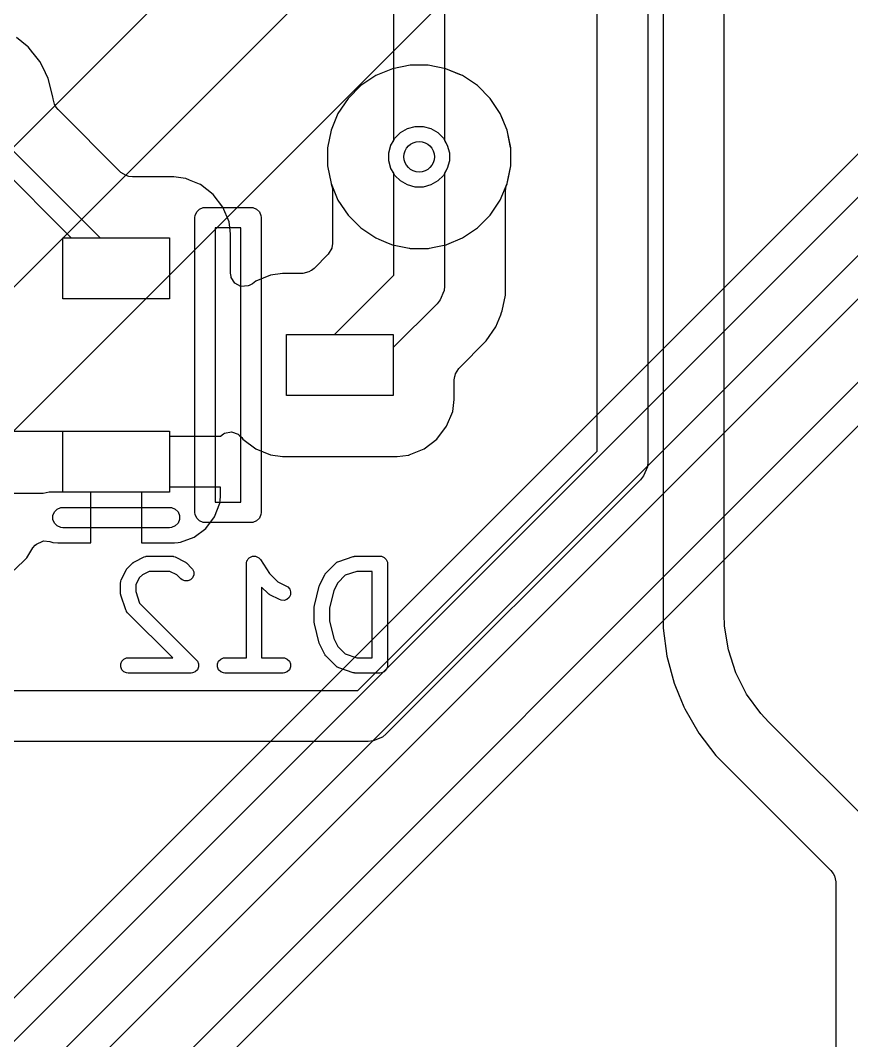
# Model space of a CAD drawing. Header units: inches. Extents: x 1.3 to 5.24, y -7.03 to -1.12.
# Drawn here: x 2.9952 to 3.3171, y -5.5784 to -5.1834 of the extents above; entities that cross this region are included whole.
import ezdxf

# ---------------------------------------------------------------- set-up
doc = ezdxf.new("R2010")
doc.units = ezdxf.units.IN
doc.header["$MEASUREMENT"] = 0
for name, color, linetype, true_color in [('B.Cu', 153, 'CONTINUOUS', 0x4d7fc4), ('B.Mask', 4, 'CONTINUOUS', 0x02ffee), ('B.Paste', 132, 'CONTINUOUS', 0x00c2c2), ('B.Silkscreen', 31, 'CONTINUOUS', 0xe8b2a7), ('F.Cu', 13, 'CONTINUOUS', 0xc83434), ('In1.Cu', 91, 'CONTINUOUS', 0x7fc87f), ('In2.Cu', 33, 'CONTINUOUS', 0xce7d2c)]:
    doc.layers.add(name, color=color, linetype=linetype, true_color=true_color)

msp = doc.modelspace()

# ---------------------------------------------------------------- linework, layer by layer
at = {"layer": 'B.Cu', "linetype": 'CONTINUOUS'}
for p, q in [((2.9978, -5.19336), (2.99367, -5.19004)), ((2.99823, -5.1937), (2.9978, -5.19336)), ((3.00006, -5.19598), (2.99823, -5.1937)), ((3.00013, -5.19607), (3.00006, -5.19598)), ((3.00279, -5.19938), (3.00013, -5.19607)), ((3.00013, -5.19607), (3.00013, -5.19607)), ((3.00384, -5.20149), (3.00279, -5.19938)), ((3.00279, -5.19938), (3.00279, -5.19938)), ((3.00603, -5.2059), (3.00384, -5.20149)), ((3.13926, -5.20213), (3.13281, -5.2048)), ((3.13927, -5.20213), (3.13926, -5.20213)), ((3.14611, -5.20077), (3.13927, -5.20213)), ((3.13927, -5.20213), (3.13927, -5.20213)), ((3.1531, -5.20077), (3.14611, -5.20077)), ((3.14611, -5.20077), (3.14611, -5.20077)), ((3.14611, -5.20077), (3.14611, -5.20077)), ((3.15995, -5.20213), (3.1531, -5.20077)), ((3.1531, -5.20077), (3.1531, -5.20077)), ((3.1531, -5.20077), (3.1531, -5.20077)), ((3.16521, -5.20431), (3.15995, -5.20213)), ((3.15995, -5.20213), (3.15995, -5.20213)), ((3.15995, -5.20213), (3.15995, -5.20213)), ((3.00778, -5.21297), (3.00603, -5.2059)), ((3.13281, -5.2048), (3.12701, -5.20868)), ((3.13281, -5.2048), (3.13281, -5.2048)), ((3.13281, -5.2048), (3.13281, -5.2048)), ((3.1664, -5.2048), (3.16521, -5.20431)), ((3.17221, -5.20868), (3.1664, -5.2048)), ((3.1664, -5.2048), (3.1664, -5.2048)), ((3.1664, -5.2048), (3.1664, -5.2048)), ((3.1664, -5.2048), (3.1664, -5.2048)), ((3.12701, -5.20868), (3.12207, -5.21362)), ((3.12701, -5.20868), (3.12701, -5.20868)), ((3.12701, -5.20868), (3.12701, -5.20868)), ((3.17714, -5.21362), (3.17221, -5.20868)), ((3.17221, -5.20868), (3.17221, -5.20868)), ((3.17221, -5.20868), (3.17221, -5.20868)), ((3.00784, -5.21384), (3.00778, -5.21297)), ((3.00843, -5.21585), (3.00784, -5.21384)), ((3.12207, -5.21362), (3.11819, -5.21943)), ((3.12207, -5.21362), (3.12207, -5.21362)), ((3.12207, -5.21362), (3.12207, -5.21362)), ((3.18102, -5.21943), (3.17714, -5.21362)), ((3.17714, -5.21362), (3.17714, -5.21362)), ((3.17714, -5.21362), (3.17714, -5.21362)), ((3.0088, -5.21654), (3.00843, -5.21585)), ((3.00896, -5.21682), (3.0088, -5.21654)), ((3.00979, -5.21793), (3.00896, -5.21682)), ((3.03414, -5.24227), (3.00979, -5.21793)), ((3.11819, -5.21943), (3.11552, -5.22588)), ((3.11819, -5.21943), (3.11819, -5.21943)), ((3.11819, -5.21943), (3.11819, -5.21943)), ((3.1819, -5.22155), (3.18102, -5.21943)), ((3.18102, -5.21943), (3.18102, -5.21943)), ((3.18271, -5.22349), (3.1819, -5.22155)), ((3.11552, -5.22588), (3.11415, -5.23273)), ((3.11552, -5.22588), (3.11552, -5.22588)), ((3.11552, -5.22588), (3.11552, -5.22588)), ((3.14242, -5.22685), (3.14509, -5.22531)), ((3.14509, -5.22531), (3.14806, -5.22451)), ((3.14806, -5.22451), (3.15115, -5.22451)), ((3.15115, -5.22451), (3.15413, -5.22531)), ((3.15413, -5.22531), (3.1568, -5.22685)), ((3.18308, -5.22439), (3.18271, -5.22349)), ((3.1837, -5.22588), (3.18308, -5.22439)), ((3.18504, -5.23264), (3.1837, -5.22588)), ((3.1837, -5.22588), (3.1837, -5.22588)), ((3.13869, -5.2317), (3.14024, -5.22903)), ((3.14024, -5.22903), (3.14242, -5.22685)), ((3.1568, -5.22685), (3.15898, -5.22903)), ((3.15898, -5.22903), (3.16052, -5.2317)), ((2.9894, -5.23098), (3.02606, -5.26764)), ((3.11415, -5.23273), (3.11415, -5.23273)), ((3.11415, -5.23273), (3.11415, -5.23971)), ((3.1379, -5.23468), (3.13869, -5.2317)), ((3.16052, -5.2317), (3.16132, -5.23468)), ((3.18506, -5.23272), (3.18504, -5.23264)), ((3.18506, -5.23273), (3.18506, -5.23272)), ((3.18506, -5.23971), (3.18506, -5.23273)), ((3.18506, -5.23273), (3.18506, -5.23273)), ((3.01493, -5.26764), (2.98499, -5.2377)), ((3.1379, -5.23776), (3.1379, -5.23468)), ((3.13869, -5.24074), (3.1379, -5.23776)), ((3.16132, -5.23776), (3.16052, -5.24074)), ((3.16132, -5.23468), (3.16132, -5.23776)), ((3.11415, -5.23971), (3.11415, -5.23971)), ((3.11415, -5.23971), (3.11415, -5.23971)), ((3.11415, -5.23971), (3.11552, -5.24656)), ((3.13976, -5.24259), (3.13869, -5.24074)), ((3.16052, -5.24074), (3.15945, -5.24259)), ((3.18396, -5.24525), (3.1847, -5.2415)), ((3.1847, -5.2415), (3.18506, -5.23971)), ((3.03621, -5.24351), (3.03414, -5.24227)), ((3.03721, -5.2438), (3.03621, -5.24351)), ((3.03858, -5.244), (3.03721, -5.2438)), ((3.05453, -5.244), (3.03858, -5.244)), ((3.03858, -5.244), (3.03858, -5.244)), ((3.03858, -5.244), (3.03858, -5.244)), ((3.0546, -5.24401), (3.05453, -5.244)), ((3.05453, -5.244), (3.05453, -5.244)), ((3.05453, -5.244), (3.05453, -5.244)), ((3.05453, -5.244), (3.05453, -5.244)), ((3.05915, -5.2446), (3.0546, -5.24401)), ((3.05919, -5.24462), (3.05915, -5.2446)), ((3.05931, -5.24467), (3.05919, -5.24462)), ((3.0607, -5.24525), (3.05931, -5.24467)), ((3.06457, -5.24685), (3.0607, -5.24525)), ((3.13976, -5.28209), (3.13976, -5.24259)), ((3.15945, -5.24259), (3.15945, -5.28617)), ((3.1837, -5.24656), (3.18396, -5.24525)), ((3.0649, -5.24699), (3.06457, -5.24685)), ((3.06984, -5.25078), (3.0649, -5.24699)), ((3.11552, -5.24656), (3.11552, -5.24656)), ((3.11552, -5.24656), (3.11552, -5.24656)), ((3.11552, -5.24656), (3.11557, -5.24668)), ((3.11557, -5.24668), (3.11584, -5.2476)), ((3.11584, -5.2476), (3.11603, -5.24852)), ((3.11603, -5.24852), (3.11612, -5.24948)), ((3.11612, -5.24948), (3.11612, -5.26957)), ((3.18309, -5.24948), (3.18318, -5.24852)), ((3.18309, -5.28946), (3.18309, -5.24948)), ((3.18318, -5.24852), (3.18337, -5.2476)), ((3.18337, -5.2476), (3.18365, -5.24668)), ((3.18365, -5.24668), (3.1837, -5.24656)), ((3.07363, -5.25571), (3.06984, -5.25078)), ((3.07601, -5.26147), (3.07363, -5.25571)), ((3.0763, -5.26364), (3.07601, -5.26147)), ((3.07601, -5.26147), (3.07601, -5.26147)), ((3.07601, -5.26147), (3.07601, -5.26147)), ((3.07662, -5.26609), (3.0763, -5.26364)), ((3.01164, -5.29126), (3.01164, -5.26764)), ((3.01164, -5.26764), (3.01493, -5.26764)), ((3.02606, -5.26764), (3.05298, -5.26764)), ((3.05298, -5.26764), (3.05298, -5.29126)), ((3.07662, -5.28131), (3.07662, -5.26609)), ((3.11612, -5.26957), (3.11592, -5.27095)), ((3.11575, -5.27157), (3.11443, -5.27398)), ((3.11578, -5.27143), (3.11575, -5.27157)), ((3.11585, -5.27121), (3.11578, -5.27143)), ((3.11578, -5.27143), (3.11578, -5.27143)), ((3.11592, -5.27095), (3.11585, -5.27121)), ((3.11443, -5.27398), (3.10895, -5.27947)), ((3.07678, -5.28255), (3.07662, -5.28131)), ((3.0967, -5.2814), (3.09208, -5.28201)), ((3.10459, -5.2814), (3.0967, -5.2814)), ((3.10693, -5.2808), (3.10459, -5.2814)), ((3.10783, -5.2803), (3.10693, -5.2808)), ((3.10792, -5.28024), (3.10783, -5.2803)), ((3.10895, -5.27947), (3.10792, -5.28024)), ((3.07688, -5.28293), (3.07678, -5.28255)), ((3.07819, -5.28518), (3.07688, -5.28293)), ((3.08062, -5.28647), (3.07819, -5.28518)), ((3.08503, -5.28539), (3.08382, -5.28607)), ((3.08633, -5.28439), (3.08503, -5.28539)), ((3.08503, -5.28539), (3.08503, -5.28539)), ((3.08503, -5.28539), (3.08503, -5.28539)), ((3.09208, -5.28201), (3.08633, -5.28439)), ((3.08633, -5.28439), (3.08633, -5.28439)), ((3.09208, -5.28201), (3.09208, -5.28201)), ((3.09208, -5.28201), (3.09208, -5.28201)), ((3.09208, -5.28201), (3.09208, -5.28201)), ((3.11681, -5.30504), (3.13976, -5.28209)), ((3.08336, -5.28624), (3.08062, -5.28647)), ((3.08382, -5.28607), (3.08336, -5.28624)), ((3.15919, -5.28825), (3.15779, -5.29163)), ((3.15926, -5.28809), (3.15919, -5.28825)), ((3.15945, -5.28617), (3.15926, -5.28809)), ((3.18306, -5.28966), (3.18309, -5.28946)), ((3.05298, -5.29126), (3.01164, -5.29126)), ((3.15657, -5.29313), (3.13959, -5.3101)), ((3.15779, -5.29163), (3.15657, -5.29313)), ((3.18182, -5.29587), (3.18303, -5.28976)), ((3.18303, -5.28976), (3.18306, -5.28966)), ((3.18056, -5.29895), (3.18118, -5.29743)), ((3.18118, -5.29743), (3.18154, -5.29657)), ((3.18154, -5.29657), (3.1818, -5.29593)), ((3.1818, -5.29593), (3.18182, -5.29587)), ((3.17928, -5.30203), (3.18056, -5.29895)), ((3.09825, -5.32866), (3.09825, -5.30504)), ((3.09825, -5.30504), (3.11681, -5.30504)), ((3.17562, -5.30751), (3.17928, -5.30203)), ((3.16495, -5.31817), (3.17562, -5.30751)), ((3.13959, -5.3101), (3.13959, -5.32866)), ((3.16343, -5.32124), (3.16354, -5.32087)), ((3.16354, -5.32087), (3.16372, -5.32025)), ((3.16372, -5.32025), (3.16495, -5.31817)), ((3.16323, -5.32262), (3.16343, -5.32124)), ((3.16323, -5.33021), (3.16323, -5.32262)), ((3.13959, -5.32866), (3.09825, -5.32866)), ((3.16262, -5.33483), (3.16323, -5.33021)), ((3.16024, -5.34058), (3.16262, -5.33483)), ((3.15645, -5.34552), (3.16024, -5.34058)), ((2.98425, -5.34244), (3.03231, -5.34244)), ((3.03231, -5.34244), (3.05298, -5.34244)), ((3.05298, -5.34244), (3.05298, -5.34441)), ((3.05298, -5.34441), (3.07266, -5.34441)), ((3.07266, -5.34441), (3.07269, -5.34439)), ((3.07266, -5.34441), (3.07266, -5.34441)), ((3.07269, -5.34439), (3.0738, -5.34355)), ((3.0738, -5.34355), (3.07429, -5.34329)), ((3.07429, -5.34329), (3.07697, -5.3427)), ((3.07697, -5.3427), (3.07953, -5.34365)), ((3.07953, -5.34365), (3.07995, -5.34396)), ((3.07995, -5.34396), (3.08092, -5.34492)), ((3.08092, -5.34492), (3.08139, -5.34552)), ((3.08139, -5.34552), (3.08139, -5.34552)), ((3.08139, -5.34552), (3.08139, -5.34552)), ((3.08139, -5.34552), (3.08633, -5.34931)), ((3.15151, -5.34931), (3.15645, -5.34552)), ((3.08633, -5.34931), (3.09208, -5.35169)), ((3.09208, -5.35169), (3.0967, -5.3523)), ((3.0967, -5.3523), (3.14114, -5.3523)), ((3.14114, -5.3523), (3.14547, -5.35173)), ((3.14114, -5.3523), (3.14114, -5.3523)), ((3.14547, -5.35173), (3.14549, -5.35173)), ((3.14549, -5.35173), (3.1455, -5.35173)), ((3.1455, -5.35173), (3.1456, -5.35173)), ((3.1456, -5.35173), (3.14574, -5.3517)), ((3.14574, -5.3517), (3.14576, -5.35169)), ((3.14576, -5.35169), (3.15151, -5.34931)), ((3.14576, -5.35169), (3.14576, -5.35169)), ((3.07266, -5.36409), (3.05298, -5.36409)), ((3.05298, -5.36409), (3.05298, -5.36606)), ((3.07266, -5.36795), (3.07266, -5.36409)), ((3.00408, -5.36663), (2.98425, -5.36663)), ((3.00632, -5.36606), (3.00408, -5.36663)), ((3.01164, -5.36606), (3.00632, -5.36606)), ((3.02246, -5.36606), (3.01164, -5.36606)), ((3.02246, -5.38575), (3.02246, -5.36606)), ((3.05298, -5.36606), (3.04215, -5.36606)), ((3.04215, -5.36606), (3.04215, -5.38575)), ((3.07255, -5.36903), (3.07266, -5.36795)), ((3.07266, -5.36795), (3.07266, -5.36795)), ((3.07043, -5.37559), (3.07241, -5.37029)), ((3.07241, -5.37029), (3.07255, -5.36903)), ((3.07241, -5.37029), (3.07241, -5.37029)), ((3.06704, -5.38013), (3.07043, -5.37559)), ((3.07043, -5.37559), (3.07043, -5.37559)), ((3.06251, -5.38352), (3.06704, -5.38013)), ((3.06704, -5.38013), (3.06704, -5.38013)), ((3.0572, -5.3855), (3.06251, -5.38352)), ((3.06251, -5.38352), (3.06251, -5.38352)), ((2.99773, -5.39147), (3.00006, -5.38769)), ((3.00006, -5.38769), (3.00095, -5.38662)), ((3.00095, -5.38662), (3.00141, -5.38621)), ((3.00141, -5.38621), (3.00389, -5.38502)), ((3.00389, -5.38502), (3.00418, -5.38497)), ((3.00418, -5.38497), (3.00667, -5.38522)), ((3.00667, -5.38522), (3.00741, -5.3855)), ((3.00741, -5.3855), (3.00741, -5.3855)), ((3.00741, -5.3855), (3.00782, -5.38554)), ((3.00782, -5.38554), (3.00975, -5.38575)), ((3.00975, -5.38575), (3.00975, -5.38575)), ((3.00975, -5.38575), (3.00975, -5.38575)), ((3.00975, -5.38575), (3.00976, -5.38575)), ((3.00976, -5.38575), (3.02246, -5.38575)), ((3.04215, -5.38575), (3.05486, -5.38575)), ((3.05486, -5.38575), (3.05627, -5.3856)), ((3.05486, -5.38575), (3.05486, -5.38575)), ((3.05486, -5.38575), (3.05486, -5.38575)), ((3.05627, -5.3856), (3.0572, -5.3855)), ((3.0572, -5.3855), (3.0572, -5.3855)), ((2.99285, -5.39635), (2.99773, -5.39147))]:
    msp.add_line(p, q, dxfattribs=at)
at = {"layer": 'B.Cu'}
msp.add_circle((3.14961, -5.23622), 0.00591, dxfattribs=at)
at = {"layer": 'B.Mask', "linetype": 'CONTINUOUS'}
for p, q in [((3.01164, -5.29126), (3.01164, -5.26764)), ((3.01164, -5.26764), (3.05298, -5.26764)), ((3.05298, -5.26764), (3.05298, -5.29126)), ((3.05298, -5.29126), (3.01164, -5.29126)), ((3.09825, -5.32866), (3.09825, -5.30504)), ((3.09825, -5.30504), (3.13959, -5.30504)), ((3.13959, -5.30504), (3.13959, -5.32866)), ((3.13959, -5.32866), (3.09825, -5.32866)), ((3.01164, -5.36606), (3.01164, -5.34244)), ((3.01164, -5.34244), (3.05298, -5.34244)), ((3.05298, -5.34244), (3.05298, -5.36606)), ((3.05298, -5.36606), (3.01164, -5.36606))]:
    msp.add_line(p, q, dxfattribs=at)
at = {"layer": 'B.Paste', "linetype": 'CONTINUOUS'}
for p, q in [((3.01164, -5.29126), (3.01164, -5.26764)), ((3.01164, -5.26764), (3.05298, -5.26764)), ((3.05298, -5.26764), (3.05298, -5.29126)), ((3.05298, -5.29126), (3.01164, -5.29126)), ((3.09825, -5.32866), (3.09825, -5.30504)), ((3.09825, -5.30504), (3.13959, -5.30504)), ((3.13959, -5.30504), (3.13959, -5.32866)), ((3.13959, -5.32866), (3.09825, -5.32866)), ((3.01164, -5.36606), (3.01164, -5.34244)), ((3.01164, -5.34244), (3.05298, -5.34244)), ((3.05298, -5.34244), (3.05298, -5.36606)), ((3.05298, -5.36606), (3.01164, -5.36606))]:
    msp.add_line(p, q, dxfattribs=at)
at = {"layer": 'B.Silkscreen', "linetype": 'CONTINUOUS'}
for p, q in [((3.06289, -5.259), (3.06348, -5.25758)), ((3.06348, -5.25758), (3.06457, -5.25649)), ((3.06457, -5.25649), (3.06599, -5.2559)), ((3.06599, -5.2559), (3.06676, -5.25583)), ((3.06676, -5.25583), (3.08447, -5.25583)), ((3.08447, -5.25583), (3.08524, -5.2559)), ((3.08524, -5.2559), (3.08666, -5.25649)), ((3.08666, -5.25649), (3.08775, -5.25758)), ((3.08775, -5.25758), (3.08833, -5.259)), ((3.06282, -5.25976), (3.06289, -5.259)), ((3.06282, -5.37394), (3.06282, -5.25976)), ((3.08833, -5.259), (3.08841, -5.25976)), ((3.08841, -5.25976), (3.08841, -5.37394)), ((3.07069, -5.2637), (3.07069, -5.37)), ((3.08054, -5.2637), (3.07069, -5.2637)), ((3.08054, -5.37), (3.08054, -5.2637)), ((3.00945, -5.37263), (3.01087, -5.37204)), ((3.01087, -5.37204), (3.01164, -5.37197)), ((3.01164, -5.37197), (3.05298, -5.37197)), ((3.05298, -5.37197), (3.05374, -5.37204)), ((3.05374, -5.37204), (3.05516, -5.37263)), ((3.07069, -5.37), (3.08054, -5.37)), ((3.00778, -5.37514), (3.00836, -5.37372)), ((3.00778, -5.37667), (3.00778, -5.37514)), ((3.00836, -5.37372), (3.00945, -5.37263)), ((3.05516, -5.37263), (3.05625, -5.37372)), ((3.05625, -5.37372), (3.05684, -5.37514)), ((3.05684, -5.37514), (3.05684, -5.37667)), ((3.06289, -5.37471), (3.06282, -5.37394)), ((3.06348, -5.37612), (3.06289, -5.37471)), ((3.06457, -5.37721), (3.06348, -5.37612)), ((3.08775, -5.37612), (3.08666, -5.37721)), ((3.08833, -5.37471), (3.08775, -5.37612)), ((3.08841, -5.37394), (3.08833, -5.37471)), ((3.00836, -5.37809), (3.00778, -5.37667)), ((3.00945, -5.37918), (3.00836, -5.37809)), ((3.01087, -5.37977), (3.00945, -5.37918)), ((3.01164, -5.37984), (3.01087, -5.37977)), ((3.05298, -5.37984), (3.01164, -5.37984)), ((3.05374, -5.37977), (3.05298, -5.37984)), ((3.05516, -5.37918), (3.05374, -5.37977)), ((3.05625, -5.37809), (3.05516, -5.37918)), ((3.05684, -5.37667), (3.05625, -5.37809)), ((3.06599, -5.3778), (3.06457, -5.37721)), ((3.06676, -5.37787), (3.06599, -5.3778)), ((3.08447, -5.37787), (3.06676, -5.37787)), ((3.08524, -5.3778), (3.08447, -5.37787)), ((3.08666, -5.37721), (3.08524, -5.3778)), ((3.03936, -5.39305), (3.04311, -5.39117)), ((3.04311, -5.39117), (3.04365, -5.39096)), ((3.04365, -5.39096), (3.04376, -5.39096)), ((3.04376, -5.39096), (3.04386, -5.39092)), ((3.04386, -5.39092), (3.04443, -5.39086)), ((3.04443, -5.39086), (3.05381, -5.39086)), ((3.05381, -5.39086), (3.05438, -5.39092)), ((3.05438, -5.39092), (3.05448, -5.39096)), ((3.05448, -5.39096), (3.05459, -5.39096)), ((3.05459, -5.39096), (3.05513, -5.39117)), ((3.05513, -5.39117), (3.05888, -5.39305)), ((3.08311, -5.39244), (3.08322, -5.39217)), ((3.08322, -5.39217), (3.08343, -5.39196)), ((3.08343, -5.39196), (3.08359, -5.39172)), ((3.08359, -5.39172), (3.08383, -5.39156)), ((3.08383, -5.39156), (3.08404, -5.39136)), ((3.08404, -5.39136), (3.08431, -5.39124)), ((3.08431, -5.39124), (3.08455, -5.39108)), ((3.08455, -5.39108), (3.08483, -5.39103)), ((3.08483, -5.39103), (3.0851, -5.39092)), ((3.0851, -5.39092), (3.08539, -5.39092)), ((3.08539, -5.39092), (3.08568, -5.39086)), ((3.08568, -5.39086), (3.08596, -5.39092)), ((3.08596, -5.39092), (3.08625, -5.39092)), ((3.08625, -5.39092), (3.08652, -5.39103)), ((3.08652, -5.39103), (3.08681, -5.39108)), ((3.08681, -5.39108), (3.08705, -5.39125)), ((3.08705, -5.39125), (3.08732, -5.39136)), ((3.08732, -5.39136), (3.08752, -5.39156)), ((3.08752, -5.39156), (3.08777, -5.39173)), ((3.08777, -5.39173), (3.08813, -5.39217)), ((3.08813, -5.39217), (3.08813, -5.39217)), ((3.08813, -5.39217), (3.08813, -5.39217)), ((3.08813, -5.39217), (3.08813, -5.39217)), ((3.08813, -5.39217), (3.09172, -5.39755)), ((3.11849, -5.39289), (3.12411, -5.39101)), ((3.12411, -5.39101), (3.1244, -5.39095)), ((3.1244, -5.39095), (3.12447, -5.39092)), ((3.12447, -5.39092), (3.12458, -5.39091)), ((3.12458, -5.39091), (3.12468, -5.39088)), ((3.12468, -5.39088), (3.12476, -5.39089)), ((3.12476, -5.39089), (3.12505, -5.39086)), ((3.12505, -5.39086), (3.13442, -5.39086)), ((3.13442, -5.39086), (3.135, -5.39092)), ((3.135, -5.39092), (3.13606, -5.39136)), ((3.13606, -5.39136), (3.13688, -5.39217)), ((3.13688, -5.39217), (3.13732, -5.39324)), ((3.03617, -5.39624), (3.03632, -5.39599)), ((3.03632, -5.39599), (3.03635, -5.39592)), ((3.03635, -5.39592), (3.03642, -5.39584)), ((3.03642, -5.39584), (3.03647, -5.39575)), ((3.03647, -5.39575), (3.03653, -5.3957)), ((3.03653, -5.3957), (3.03672, -5.39547)), ((3.03672, -5.39547), (3.03859, -5.3936)), ((3.03859, -5.3936), (3.03882, -5.39341)), ((3.03882, -5.39341), (3.03887, -5.39335)), ((3.03887, -5.39335), (3.03896, -5.3933)), ((3.03896, -5.3933), (3.03904, -5.39323)), ((3.03904, -5.39323), (3.03911, -5.3932)), ((3.03911, -5.3932), (3.03936, -5.39305)), ((3.05888, -5.39305), (3.05912, -5.3932)), ((3.05912, -5.3932), (3.0592, -5.39323)), ((3.0592, -5.39323), (3.05928, -5.3933)), ((3.05928, -5.3933), (3.05937, -5.39335)), ((3.05937, -5.39335), (3.05942, -5.39341)), ((3.05942, -5.39341), (3.05964, -5.3936)), ((3.05964, -5.3936), (3.06152, -5.39547)), ((3.06152, -5.39547), (3.06189, -5.39592)), ((3.06189, -5.39592), (3.06233, -5.39699)), ((3.08272, -5.39381), (3.08278, -5.39324)), ((3.08272, -5.43023), (3.08272, -5.39381)), ((3.08272, -5.39381), (3.08272, -5.39381)), ((3.08272, -5.39381), (3.08272, -5.39381)), ((3.08272, -5.39381), (3.08272, -5.39381)), ((3.08278, -5.39324), (3.08289, -5.39297)), ((3.08289, -5.39297), (3.08295, -5.39268)), ((3.08295, -5.39268), (3.08311, -5.39244)), ((3.11359, -5.39735), (3.11733, -5.3936)), ((3.11733, -5.3936), (3.11778, -5.39323)), ((3.11778, -5.39323), (3.11788, -5.39319)), ((3.11788, -5.39319), (3.11796, -5.39312)), ((3.11796, -5.39312), (3.11849, -5.39289)), ((3.13732, -5.39324), (3.13737, -5.39381)), ((3.13737, -5.39381), (3.13737, -5.43318)), ((3.03408, -5.40053), (3.03429, -5.39999)), ((3.03429, -5.39999), (3.03617, -5.39624)), ((3.04123, -5.39931), (3.03989, -5.40201)), ((3.04243, -5.39811), (3.04123, -5.39931)), ((3.04513, -5.39676), (3.04243, -5.39811)), ((3.05311, -5.39676), (3.04513, -5.39676)), ((3.05581, -5.39811), (3.05311, -5.39676)), ((3.05734, -5.39965), (3.05581, -5.39811)), ((3.05779, -5.40002), (3.05734, -5.39965)), ((3.05885, -5.40046), (3.05779, -5.40002)), ((3.06107, -5.40002), (3.06001, -5.40046)), ((3.06189, -5.3992), (3.06107, -5.40002)), ((3.06233, -5.39814), (3.06189, -5.3992)), ((3.06233, -5.39699), (3.06233, -5.39814)), ((3.09172, -5.39755), (3.09492, -5.40076)), ((3.11116, -5.40187), (3.11303, -5.39812)), ((3.11303, -5.39812), (3.11319, -5.39787)), ((3.11319, -5.39787), (3.11322, -5.3978)), ((3.11322, -5.3978), (3.11328, -5.39771)), ((3.11328, -5.39771), (3.11334, -5.39763)), ((3.11334, -5.39763), (3.1134, -5.39757)), ((3.1134, -5.39757), (3.11359, -5.39735)), ((3.12102, -5.39827), (3.1181, -5.40119)), ((3.12553, -5.39676), (3.12102, -5.39827)), ((3.13147, -5.39676), (3.12553, -5.39676)), ((3.13147, -5.43023), (3.13147, -5.39676)), ((3.03398, -5.40131), (3.03404, -5.40073)), ((3.03398, -5.40506), (3.03398, -5.40131)), ((3.03404, -5.40073), (3.03408, -5.40064)), ((3.03408, -5.40064), (3.03408, -5.40053)), ((3.03989, -5.40201), (3.03989, -5.40458)), ((3.06001, -5.40046), (3.05885, -5.40046)), ((3.09109, -5.40527), (3.08863, -5.40282)), ((3.08863, -5.40282), (3.08863, -5.43023)), ((3.09492, -5.40076), (3.09825, -5.40242)), ((3.09825, -5.40242), (3.09874, -5.40273)), ((3.09874, -5.40273), (3.09949, -5.4036)), ((3.09949, -5.4036), (3.09985, -5.40469)), ((3.10906, -5.40997), (3.11093, -5.40247)), ((3.11093, -5.40247), (3.11095, -5.40243)), ((3.11095, -5.40241), (3.11104, -5.40217)), ((3.11095, -5.40243), (3.11095, -5.40241)), ((3.11104, -5.40217), (3.11113, -5.40192)), ((3.11113, -5.40192), (3.11114, -5.40191)), ((3.11114, -5.40191), (3.11116, -5.40187)), ((3.1181, -5.40119), (3.11658, -5.40422)), ((3.03401, -5.40535), (3.03398, -5.40506)), ((3.034, -5.40543), (3.03401, -5.40535)), ((3.03403, -5.40553), (3.034, -5.40543)), ((3.03404, -5.40564), (3.03403, -5.40553)), ((3.03407, -5.40571), (3.03404, -5.40564)), ((3.03413, -5.40599), (3.03407, -5.40571)), ((3.03601, -5.41162), (3.03413, -5.40599)), ((3.03989, -5.40458), (3.04139, -5.40909)), ((3.09131, -5.40546), (3.09109, -5.40527)), ((3.09137, -5.40552), (3.09131, -5.40546)), ((3.09145, -5.40557), (3.09137, -5.40552)), ((3.09154, -5.40564), (3.09145, -5.40557)), ((3.09161, -5.40567), (3.09154, -5.40564)), ((3.09186, -5.40583), (3.09161, -5.40567)), ((3.0956, -5.4077), (3.09186, -5.40583)), ((3.09615, -5.40791), (3.0956, -5.4077)), ((3.09729, -5.40799), (3.09615, -5.40791)), ((3.09839, -5.40763), (3.09729, -5.40799)), ((3.09926, -5.40687), (3.09839, -5.40763)), ((3.09977, -5.40584), (3.09926, -5.40687)), ((3.09985, -5.40469), (3.09977, -5.40584)), ((3.11658, -5.40422), (3.11488, -5.41105)), ((3.03624, -5.41215), (3.03601, -5.41162)), ((3.04139, -5.40909), (3.06339, -5.43109)), ((3.10897, -5.41054), (3.10901, -5.41033)), ((3.10898, -5.41058), (3.10897, -5.41054)), ((3.10897, -5.41068), (3.10898, -5.41058)), ((3.10897, -5.41631), (3.10897, -5.41068)), ((3.10901, -5.41033), (3.10903, -5.41011)), ((3.10903, -5.41011), (3.10904, -5.41007)), ((3.10904, -5.41007), (3.10906, -5.40997)), ((3.11488, -5.41105), (3.11488, -5.41595)), ((3.03631, -5.41223), (3.03624, -5.41215)), ((3.03635, -5.41233), (3.03631, -5.41223)), ((3.03672, -5.41277), (3.03635, -5.41233)), ((3.05418, -5.43023), (3.03672, -5.41277)), ((3.11488, -5.41595), (3.11658, -5.42278)), ((3.10898, -5.41641), (3.10897, -5.41631)), ((3.10897, -5.41645), (3.10898, -5.41641)), ((3.10901, -5.41667), (3.10897, -5.41645)), ((3.10903, -5.41688), (3.10901, -5.41667)), ((3.10904, -5.41693), (3.10903, -5.41688)), ((3.10906, -5.41703), (3.10904, -5.41693)), ((3.11093, -5.42452), (3.10906, -5.41703)), ((3.11658, -5.42278), (3.1181, -5.42581)), ((3.11095, -5.42457), (3.11093, -5.42452)), ((3.11095, -5.42459), (3.11095, -5.42457)), ((3.11104, -5.42483), (3.11095, -5.42459)), ((3.11113, -5.42507), (3.11104, -5.42483)), ((3.11114, -5.42509), (3.11113, -5.42507)), ((3.11116, -5.42513), (3.11114, -5.42509)), ((3.11303, -5.42888), (3.11116, -5.42513)), ((3.1181, -5.42581), (3.12102, -5.42873)), ((3.03404, -5.43261), (3.03448, -5.43154)), ((3.03448, -5.43154), (3.03529, -5.43073)), ((3.03529, -5.43073), (3.03636, -5.43029)), ((3.03636, -5.43029), (3.03693, -5.43023)), ((3.03693, -5.43023), (3.05418, -5.43023)), ((3.06339, -5.43109), (3.06376, -5.43154)), ((3.06376, -5.43154), (3.0642, -5.43261)), ((3.07153, -5.43261), (3.07197, -5.43154)), ((3.07197, -5.43154), (3.07279, -5.43073)), ((3.07279, -5.43073), (3.07385, -5.43029)), ((3.07385, -5.43029), (3.07443, -5.43023)), ((3.07443, -5.43023), (3.08272, -5.43023)), ((3.08863, -5.43023), (3.09693, -5.43023)), ((3.09693, -5.43023), (3.0975, -5.43029)), ((3.0975, -5.43029), (3.09857, -5.43073)), ((3.09857, -5.43073), (3.09938, -5.43154)), ((3.09938, -5.43154), (3.09982, -5.43261)), ((3.11319, -5.42913), (3.11303, -5.42888)), ((3.11322, -5.4292), (3.11319, -5.42913)), ((3.11328, -5.42928), (3.11322, -5.4292)), ((3.11334, -5.42937), (3.11328, -5.42928)), ((3.1134, -5.42942), (3.11334, -5.42937)), ((3.11359, -5.42965), (3.1134, -5.42942)), ((3.11733, -5.43339), (3.11359, -5.42965)), ((3.12102, -5.42873), (3.12553, -5.43023)), ((3.12553, -5.43023), (3.13147, -5.43023)), ((3.03404, -5.43376), (3.03404, -5.43261)), ((3.03448, -5.43482), (3.03404, -5.43376)), ((3.03529, -5.43564), (3.03448, -5.43482)), ((3.03636, -5.43608), (3.03529, -5.43564)), ((3.06295, -5.43564), (3.06219, -5.43595)), ((3.06376, -5.43482), (3.06295, -5.43564)), ((3.0642, -5.43376), (3.06376, -5.43482)), ((3.0642, -5.43261), (3.0642, -5.43376)), ((3.07153, -5.43376), (3.07153, -5.43261)), ((3.07197, -5.43482), (3.07153, -5.43376)), ((3.07279, -5.43564), (3.07197, -5.43482)), ((3.07385, -5.43608), (3.07279, -5.43564)), ((3.09857, -5.43564), (3.0975, -5.43608)), ((3.09938, -5.43482), (3.09857, -5.43564)), ((3.09982, -5.43376), (3.09938, -5.43482)), ((3.09982, -5.43261), (3.09982, -5.43376)), ((3.11778, -5.43376), (3.11733, -5.43339)), ((3.11788, -5.4338), (3.11778, -5.43376)), ((3.11796, -5.43387), (3.11788, -5.4338)), ((3.11849, -5.43411), (3.11796, -5.43387)), ((3.12411, -5.43598), (3.11849, -5.43411)), ((3.13606, -5.43564), (3.135, -5.43608)), ((3.13688, -5.43482), (3.13606, -5.43564)), ((3.13732, -5.43376), (3.13688, -5.43482)), ((3.13737, -5.43318), (3.13732, -5.43376)), ((3.03693, -5.43613), (3.03636, -5.43608)), ((3.0613, -5.43613), (3.03693, -5.43613)), ((3.06188, -5.43608), (3.0613, -5.43613)), ((3.06219, -5.43595), (3.06188, -5.43608)), ((3.07443, -5.43613), (3.07385, -5.43608)), ((3.09693, -5.43613), (3.07443, -5.43613)), ((3.0975, -5.43608), (3.09693, -5.43613)), ((3.1244, -5.43605), (3.12411, -5.43598)), ((3.12447, -5.43608), (3.1244, -5.43605)), ((3.12458, -5.43609), (3.12447, -5.43608)), ((3.12468, -5.43611), (3.12458, -5.43609)), ((3.12476, -5.43611), (3.12468, -5.43611)), ((3.12505, -5.43613), (3.12476, -5.43611)), ((3.13442, -5.43613), (3.12505, -5.43613)), ((3.135, -5.43608), (3.13442, -5.43613))]:
    msp.add_line(p, q, dxfattribs=at)
at = {"layer": 'F.Cu', "linetype": 'CONTINUOUS'}
for p, q in [((3.26772, -5.41339), (3.26772, -4.74647)), ((3.24407, -4.94768), (3.24407, -5.41881)), ((3.13926, -5.20213), (3.13281, -5.2048)), ((3.13927, -5.20213), (3.13926, -5.20213)), ((3.14611, -5.20077), (3.13927, -5.20213)), ((3.13927, -5.20213), (3.13927, -5.20213)), ((3.1531, -5.20077), (3.14611, -5.20077)), ((3.14611, -5.20077), (3.14611, -5.20077)), ((3.14611, -5.20077), (3.14611, -5.20077)), ((3.15995, -5.20213), (3.1531, -5.20077)), ((3.1531, -5.20077), (3.1531, -5.20077)), ((3.1531, -5.20077), (3.1531, -5.20077)), ((3.1664, -5.2048), (3.15995, -5.20213)), ((3.15995, -5.20213), (3.15995, -5.20213)), ((3.15995, -5.20213), (3.15995, -5.20213)), ((3.13281, -5.2048), (3.12701, -5.20868)), ((3.13281, -5.2048), (3.13281, -5.2048)), ((3.13281, -5.2048), (3.13281, -5.2048)), ((3.17221, -5.20868), (3.1664, -5.2048)), ((3.1664, -5.2048), (3.1664, -5.2048)), ((3.1664, -5.2048), (3.1664, -5.2048)), ((3.1664, -5.2048), (3.1664, -5.2048)), ((3.1664, -5.2048), (3.1664, -5.2048)), ((3.12701, -5.20868), (3.12207, -5.21362)), ((3.12701, -5.20868), (3.12701, -5.20868)), ((3.12701, -5.20868), (3.12701, -5.20868)), ((3.17714, -5.21362), (3.17221, -5.20868)), ((3.17221, -5.20868), (3.17221, -5.20868)), ((3.17221, -5.20868), (3.17221, -5.20868)), ((3.12207, -5.21362), (3.11819, -5.21943)), ((3.12207, -5.21362), (3.12207, -5.21362)), ((3.12207, -5.21362), (3.12207, -5.21362)), ((3.18102, -5.21943), (3.17714, -5.21362)), ((3.17714, -5.21362), (3.17714, -5.21362)), ((3.17714, -5.21362), (3.17714, -5.21362)), ((3.11819, -5.21943), (3.11552, -5.22588)), ((3.11819, -5.21943), (3.11819, -5.21943)), ((3.11819, -5.21943), (3.11819, -5.21943)), ((3.1837, -5.22588), (3.18102, -5.21943)), ((3.18102, -5.21943), (3.18102, -5.21943)), ((3.11552, -5.22588), (3.11415, -5.23273)), ((3.11552, -5.22588), (3.11552, -5.22588)), ((3.11552, -5.22588), (3.11552, -5.22588)), ((3.14242, -5.22685), (3.14509, -5.22531)), ((3.14509, -5.22531), (3.14806, -5.22451)), ((3.14806, -5.22451), (3.15115, -5.22451)), ((3.15115, -5.22451), (3.15413, -5.22531)), ((3.15413, -5.22531), (3.1568, -5.22685)), ((3.18506, -5.23273), (3.1837, -5.22588)), ((3.1837, -5.22588), (3.1837, -5.22588)), ((3.13869, -5.2317), (3.14024, -5.22903)), ((3.14024, -5.22903), (3.14242, -5.22685)), ((3.1568, -5.22685), (3.15898, -5.22903)), ((3.15898, -5.22903), (3.16052, -5.2317)), ((3.11415, -5.23273), (3.11415, -5.23971)), ((3.1379, -5.23468), (3.13869, -5.2317)), ((3.16052, -5.2317), (3.16132, -5.23468)), ((3.18506, -5.23971), (3.18506, -5.23273)), ((3.18506, -5.23273), (3.18506, -5.23273)), ((3.1379, -5.23776), (3.1379, -5.23468)), ((3.13869, -5.24074), (3.1379, -5.23776)), ((3.16132, -5.23776), (3.16052, -5.24074)), ((3.16132, -5.23468), (3.16132, -5.23776)), ((3.11415, -5.23971), (3.11552, -5.24656)), ((3.14024, -5.24341), (3.13869, -5.24074)), ((3.16052, -5.24074), (3.15898, -5.24341)), ((3.18417, -5.2442), (3.18506, -5.23971)), ((3.18506, -5.23971), (3.18506, -5.23971)), ((3.14242, -5.24559), (3.14024, -5.24341)), ((3.14509, -5.24713), (3.14242, -5.24559)), ((3.1568, -5.24559), (3.15413, -5.24713)), ((3.15898, -5.24341), (3.1568, -5.24559)), ((3.1837, -5.24656), (3.18417, -5.2442)), ((3.11552, -5.24656), (3.11552, -5.24656)), ((3.11552, -5.24656), (3.11552, -5.24656)), ((3.11552, -5.24656), (3.11819, -5.25301)), ((3.14806, -5.24793), (3.14509, -5.24713)), ((3.15115, -5.24793), (3.14806, -5.24793)), ((3.15413, -5.24713), (3.15115, -5.24793)), ((3.18102, -5.25301), (3.1837, -5.24656)), ((3.11819, -5.25301), (3.11819, -5.25301)), ((3.11819, -5.25301), (3.11819, -5.25301)), ((3.11819, -5.25301), (3.12207, -5.25882)), ((3.17714, -5.25882), (3.18102, -5.25301)), ((3.12207, -5.25882), (3.12207, -5.25882)), ((3.12207, -5.25882), (3.12207, -5.25882)), ((3.12207, -5.25882), (3.12701, -5.26376)), ((3.17221, -5.26376), (3.17714, -5.25882)), ((3.12701, -5.26376), (3.12701, -5.26376)), ((3.12701, -5.26376), (3.12701, -5.26376)), ((3.12701, -5.26376), (3.13281, -5.26764)), ((3.1664, -5.26764), (3.17221, -5.26376)), ((3.13281, -5.26764), (3.13281, -5.26764)), ((3.13281, -5.26764), (3.13394, -5.26811)), ((3.13394, -5.26811), (3.1376, -5.26962)), ((3.1376, -5.26962), (3.13761, -5.26962)), ((3.13761, -5.26962), (3.13765, -5.26964)), ((3.13765, -5.26964), (3.13927, -5.27031)), ((3.16039, -5.27013), (3.1664, -5.26764)), ((3.1664, -5.26764), (3.1664, -5.26764)), ((3.1664, -5.26764), (3.1664, -5.26764)), ((3.13927, -5.27031), (3.13927, -5.27031)), ((3.13927, -5.27031), (3.13927, -5.27031)), ((3.13927, -5.27031), (3.14581, -5.27161)), ((3.14581, -5.27161), (3.14592, -5.27164)), ((3.14592, -5.27164), (3.14611, -5.27167)), ((3.14611, -5.27167), (3.1531, -5.27167)), ((3.1531, -5.27167), (3.15326, -5.27167)), ((3.15326, -5.27167), (3.15357, -5.27158)), ((3.15357, -5.27158), (3.15538, -5.27122)), ((3.15538, -5.27122), (3.15995, -5.27031)), ((3.15538, -5.27122), (3.15538, -5.27122)), ((3.15995, -5.27031), (3.16007, -5.27026)), ((3.15995, -5.27031), (3.15995, -5.27031)), ((3.15995, -5.27031), (3.15995, -5.27031)), ((3.15995, -5.27031), (3.15995, -5.27031)), ((3.15995, -5.27031), (3.15995, -5.27031)), ((3.16007, -5.27026), (3.16039, -5.27013)), ((3.16039, -5.27013), (3.16039, -5.27013)), ((3.2679, -5.41802), (3.26772, -5.41339)), ((3.24407, -5.41881), (3.24407, -5.41881)), ((3.24407, -5.41881), (3.24549, -5.42955)), ((3.26935, -5.42717), (3.2679, -5.41802)), ((3.27221, -5.43599), (3.26935, -5.42717)), ((3.24549, -5.42955), (3.24549, -5.42955)), ((3.24549, -5.42955), (3.2483, -5.44002)), ((3.27642, -5.44424), (3.27221, -5.43599)), ((3.2483, -5.44002), (3.2483, -5.44003)), ((3.2483, -5.44003), (3.25027, -5.4448)), ((3.25027, -5.4448), (3.25091, -5.44633)), ((3.25091, -5.44633), (3.25212, -5.44926)), ((3.28187, -5.45174), (3.27642, -5.44424)), ((3.25212, -5.44926), (3.25232, -5.44973)), ((3.25232, -5.44973), (3.25232, -5.44973)), ((3.25232, -5.44973), (3.25244, -5.45004)), ((3.25244, -5.45004), (3.25244, -5.45004)), ((3.25244, -5.45004), (3.25786, -5.45943)), ((3.28501, -5.45514), (3.28187, -5.45174)), ((3.33465, -5.50478), (3.28501, -5.45514)), ((3.25786, -5.45943), (3.25786, -5.45943)), ((3.25786, -5.45943), (3.25786, -5.45943)), ((3.25786, -5.45943), (3.26446, -5.46803)), ((3.26446, -5.46803), (3.26446, -5.46803)), ((3.26446, -5.46803), (3.26446, -5.46803)), ((3.26446, -5.46803), (3.26446, -5.46803)), ((3.26446, -5.46803), (3.30908, -5.51264)), ((3.30908, -5.51264), (3.30991, -5.51376)), ((3.30991, -5.51376), (3.31041, -5.51466)), ((3.31041, -5.51466), (3.311, -5.517)), ((3.311, -5.517), (3.311, -5.73062))]:
    msp.add_line(p, q, dxfattribs=at)
at = {"layer": 'F.Cu'}
msp.add_circle((3.14961, -5.23622), 0.00591, dxfattribs=at)
at = {"layer": 'In1.Cu', "linetype": 'CONTINUOUS'}
for p, q in [((3.2185, -5.35025), (3.2185, -5.11811)), ((3.23819, -5.12219), (3.23819, -5.35433)), ((3.13976, -5.22985), (3.13976, -5.1378)), ((3.15945, -5.14187), (3.15945, -5.22985)), ((3.13869, -5.2317), (3.13976, -5.22985)), ((3.15945, -5.22985), (3.16052, -5.2317)), ((3.1379, -5.23468), (3.13869, -5.2317)), ((3.16052, -5.2317), (3.16132, -5.23468)), ((3.1379, -5.23776), (3.1379, -5.23468)), ((3.13869, -5.24074), (3.1379, -5.23776)), ((3.16132, -5.23776), (3.16052, -5.24074)), ((3.16132, -5.23468), (3.16132, -5.23776)), ((3.14024, -5.24341), (3.13869, -5.24074)), ((3.16052, -5.24074), (3.15898, -5.24341)), ((3.14242, -5.24559), (3.14024, -5.24341)), ((3.14509, -5.24713), (3.14242, -5.24559)), ((3.1568, -5.24559), (3.15413, -5.24713)), ((3.15898, -5.24341), (3.1568, -5.24559)), ((3.14806, -5.24793), (3.14509, -5.24713)), ((3.15115, -5.24793), (3.14806, -5.24793)), ((3.15413, -5.24713), (3.15115, -5.24793)), ((3.12584, -5.44291), (3.2185, -5.35025)), ((3.238, -5.35625), (3.23653, -5.3598)), ((3.23819, -5.35433), (3.238, -5.35625)), ((3.23653, -5.3598), (3.23531, -5.36129)), ((3.23531, -5.36129), (3.13688, -5.45972)), ((2.7403, -5.44291), (3.12584, -5.44291)), ((3.12992, -5.4626), (2.73622, -5.4626)), ((3.13184, -5.46241), (3.12992, -5.4626)), ((3.13539, -5.46094), (3.13184, -5.46241)), ((3.13688, -5.45972), (3.13539, -5.46094)), ((3.13539, -5.46094), (3.13539, -5.46094))]:
    msp.add_line(p, q, dxfattribs=at)
at = {"layer": 'In1.Cu'}
msp.add_circle((3.14961, -5.23622), 0.00591, dxfattribs=at)
at = {"layer": 'In2.Cu', "linetype": 'CONTINUOUS'}
for p, q in [((2.8601, -5.41915), (3.6801, -4.59915)), ((3.71471, -4.62022), (2.8937, -5.44122)), ((2.73204, -5.8226), (3.85236, -4.70228)), ((3.86244, -4.7089), (2.74213, -5.82922)), ((2.75173, -5.84228), (3.87126, -4.72275)), ((3.88134, -4.72937), (2.76181, -5.8489)), ((2.77141, -5.87181), (3.89173, -4.75149)), ((3.90181, -4.75811), (2.7815, -5.87843)), ((3.17785, -5.04712), (2.81496, -5.41001)), ((3.14242, -5.22685), (3.14509, -5.22531)), ((3.14509, -5.22531), (3.14806, -5.22451)), ((3.14806, -5.22451), (3.15115, -5.22451)), ((3.15115, -5.22451), (3.15413, -5.22531)), ((3.15413, -5.22531), (3.1568, -5.22685)), ((3.13869, -5.2317), (3.14024, -5.22903)), ((3.14024, -5.22903), (3.14242, -5.22685)), ((3.1568, -5.22685), (3.15898, -5.22903)), ((3.15898, -5.22903), (3.16052, -5.2317)), ((3.1379, -5.23468), (3.13869, -5.2317)), ((3.16052, -5.2317), (3.16132, -5.23468)), ((3.1379, -5.23776), (3.1379, -5.23468)), ((3.13869, -5.24074), (3.1379, -5.23776)), ((3.16132, -5.23776), (3.16052, -5.24074)), ((3.16132, -5.23468), (3.16132, -5.23776)), ((3.14024, -5.24341), (3.13869, -5.24074)), ((3.16052, -5.24074), (3.15898, -5.24341)), ((3.14242, -5.24559), (3.14024, -5.24341)), ((3.14509, -5.24713), (3.14242, -5.24559)), ((3.1568, -5.24559), (3.15413, -5.24713)), ((3.15898, -5.24341), (3.1568, -5.24559)), ((3.14806, -5.24793), (3.14509, -5.24713)), ((3.15115, -5.24793), (3.14806, -5.24793)), ((3.15413, -5.24713), (3.15115, -5.24793))]:
    msp.add_line(p, q, dxfattribs=at)
at = {"layer": 'In2.Cu'}
msp.add_circle((3.14961, -5.23622), 0.00591, dxfattribs=at)

doc.saveas('drawing.dxf')
